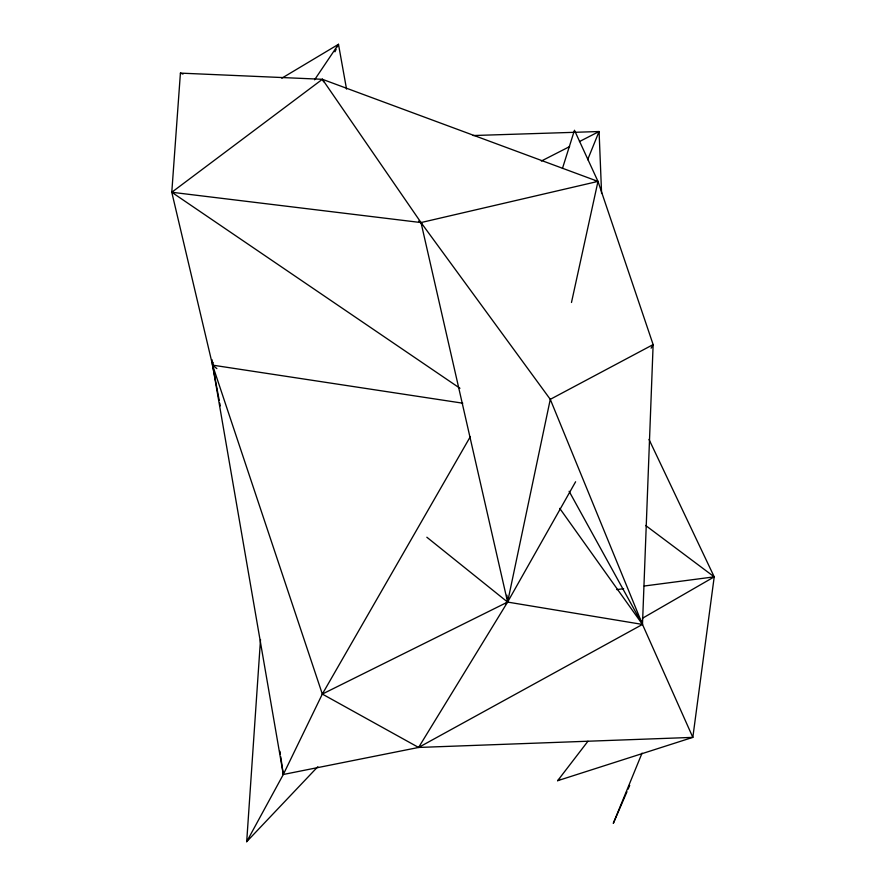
<?xml version="1.0" encoding="UTF-8"?>
<svg xmlns="http://www.w3.org/2000/svg" width="886" height="886" viewBox="0 0 886 886"><rect width="100%" height="100%" fill="white"/><g stroke="black" fill="none" stroke-linecap="round" stroke-linejoin="round"><path stroke-width="1.33" d="M317.83 766.711L246.696 841.7L260.517 639.515M219.241 400.428L212.562 365.132L171.784 192.262L180.412 73.117L322.382 79.297L597.984 181.409L653.137 344.588L642.483 624.431L692.83 737.373L557.637 780.699L587.939 741.25M649.006 439.423L714.216 576.852L692.83 737.373L418.602 747.452L322.327 694.07L212.562 365.132L212.806 362.396L212.562 365.132L283.31 774.486L246.696 841.7M571.481 302.48L597.984 181.409L574.471 130.275L562.444 168.484M587.651 159.713L599.08 131.527L473.168 135.536M642.051 753.122L613.3 823.371L626.978 791.741M628.063 789.216L629.702 785.417M334.952 51.809L336.137 49.306M337.311 46.803L338.485 44.3L346.537 89.076M641.962 620.322L642.483 624.431L418.602 747.452L283.31 774.486L322.327 694.07L470.211 436.853M575.612 481.762L507.6 602.081L418.602 747.452M651.099 348.198L653.137 344.588L550.284 399.342L507.6 602.081L505.419 603.765M314.585 79.806L338.485 44.3L281.781 78.223M557.637 780.699L559.775 778.971M459.956 388.278L171.784 192.262L322.382 79.297L421.016 222.563L550.284 399.342L642.483 624.431L507.6 602.081L426.842 537.226M642.405 618.295L714.216 576.852L645.617 525.464M541.357 161.042L569.609 146.6M579.433 141.572L599.08 131.527L601.594 193.491M322.327 694.07L507.6 602.081L421.016 222.563L418.668 221.101M616.8 589.6L623.655 588.703M644.244 586.011L714.216 576.852M171.784 192.262L421.016 222.563L597.984 181.409L595.259 180.932M211.964 359.65L212.562 365.132L462.791 403.196M180.412 73.117L182.992 74.092M212.562 365.132L216.871 368.598M559.719 508.365L642.483 624.431L569.111 491.276M422.356 224.989L421.016 222.563L421.957 225.166M322.382 79.297L323.623 81.756M219.75 403.141L220.26 405.854M279.954 751.284L280.341 754.019M280.74 756.744L283.31 774.486M506.892 595.215L507.18 597.961"/></g></svg>
